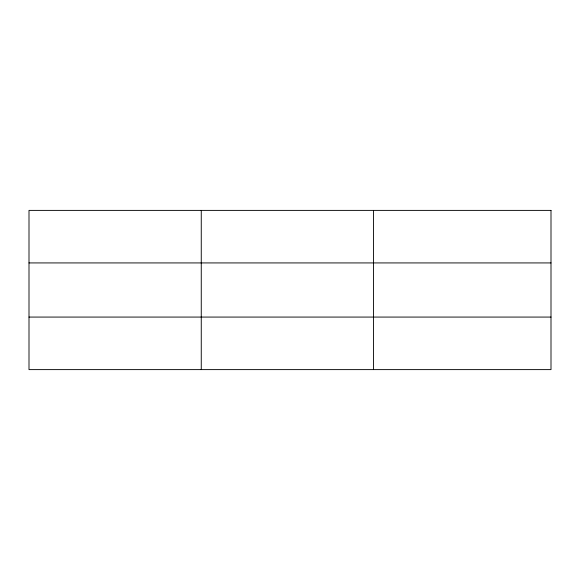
<?xml version="1.0" encoding="UTF-8"?>
<svg xmlns="http://www.w3.org/2000/svg" width="580" height="580" viewBox="0 0 580 580"><rect width="100%" height="100%" fill="white"/><g stroke="black" fill="none" stroke-linecap="round" stroke-linejoin="round"><path stroke-width="0.87" d="M201.26 369.612L201.26 210.388M373.52 369.612L373.52 210.388M29 262.928L551 262.928M29 317.071L551 317.071M551 210.388L551 369.612L29 369.612L29 210.388L551 210.388"/></g></svg>
